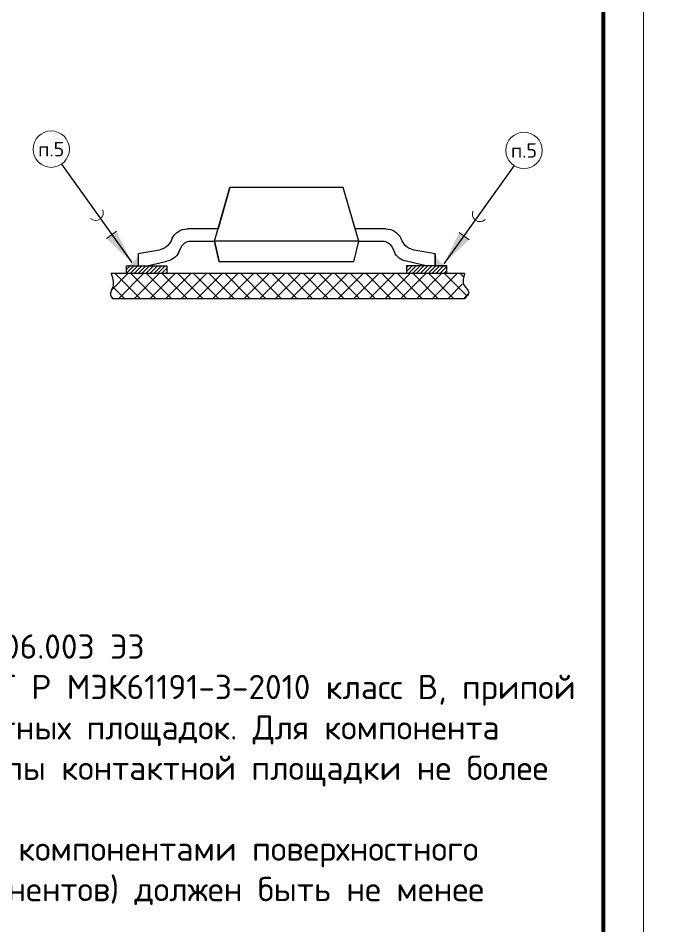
# Model space of a CAD drawing. Header units: millimetres. Extents: x -3633 to 871, y -630 to 261.
# Drawn here: x -1128.2 to -1048.4, y -467.2 to -354.9 of the extents above; entities that cross this region are included whole.
import ezdxf

# ---------------------------------------------------------------- set-up
doc = ezdxf.new("R2010")
doc.units = ezdxf.units.MM
for name, color, linetype, lineweight in [('border', 7, 'Continuous', 70), ('Text', 7, 'Continuous', 18), ('Размерные линии', 7, 'Continuous', 15), ('Сплошная тонкая', 7, 'Continuous', 20), ('Штриховка', 7, 'Continuous', 9)]:
    doc.layers.add(name, color=color, linetype=linetype, lineweight=lineweight)
doc.styles.add('Main', font='isocpeur.ttf', dxfattribs={"height": 3})

msp = doc.modelspace()

# ---------------------------------------------------------------- hatches: boundary and pattern name
at = {"layer": 'Сплошная тонкая', "lineweight": 25}
h = msp.add_hatch(dxfattribs=at)
h.set_pattern_fill('ANSI31', color=256, scale=0.108)
h.set_pattern_definition([(45, (-8112.211617429741, -4229.866616950856), (-0.2424669152688672, 0.2424669152688671), [])])
h.paths.add_polyline_path([(-1075.130638425297, -386.4225343322088), (-1075.130638425298, -385.5181320716695), (-1080.124384025847, -385.5181320716704), (-1080.124384025848, -386.4225343322087)])
h.paths.add_polyline_path([(-1109.769390081775, -386.4225343322081), (-1109.769390081776, -385.5181320716704), (-1114.763135682323, -385.5181320716695), (-1114.763135682325, -386.422534332208), (-1114.169314441376, -386.422534332208)])
h = msp.add_hatch(dxfattribs=at)
h.set_pattern_fill('ANSI37', color=256, scale=0.432)
h.set_pattern_definition([(45, (-7958.763816729173, -4229.866616950856), (-0.9698676610754686, 0.9698676610754683), []), (135, (-7958.763816729173, -4229.866616950856), (-0.9698676610754686, -0.9698676610754681), [])])
edge = h.paths.add_edge_path()
edge.add_spline(control_points=[(-1116.680476610027, -386.4225343322094), (-1116.505010743914, -386.9756352214506), (-1116.221306521445, -387.8699234451731), (-1116.911487768061, -388.934693383864), (-1116.610754985341, -389.3880176660548), (-1116.510909579275, -389.5385245267478)], knot_values=[0, 0, 0, 0, 0.7736672781162921, 1.250913801364554, 1.488115728637498, 1.488115728637498, 1.488115728637498, 1.488115728637498], degree=3, periodic=0)
edge.add_line((-1116.510909579274, -389.5385245267478), (-1072.930322582616, -389.5385245267478))
edge.add_spline(control_points=[(-1072.930322582617, -389.5385245267478), (-1072.099310525618, -388.8857702622438), (-1073.203349788139, -387.7718766560322), (-1073.203349788139, -387.7718766560322), (-1073.237715691454, -387.3306492134204), (-1072.936830371151, -386.4225343322103)], knot_values=[0, 0, 0, 0, 0.3152537707662417, 0.8365668923291296, 1.604899187298046, 1.604899187298046, 1.604899187298046, 1.604899187298046], degree=3, periodic=0)
edge.add_line((-1072.936830371151, -386.4225343322103), (-1115.43904747367, -386.4225343322096))
edge.add_line((-1115.439047473671, -386.4225343322094), (-1116.680476610027, -386.4225343322094))
at = {"layer": 'Штриховка'}
h = msp.add_hatch(color=256, dxfattribs=at)
h.dxf.hatch_style = 1
h.paths.add_polyline_path([(-1114.095769437141, -385.1261434611426), (-1116.020949829211, -381.2285116808732), (-1116.63089266886, -381.6763367242631)])
h.paths.add_polyline_path([(-1114.095769437141, -385.1261434611426), (-1116.63089266886, -381.676336724265), (-1117.237915825369, -382.1220181123065)])
h = msp.add_hatch(color=256, dxfattribs=at)
h.dxf.hatch_style = 1
h.paths.add_polyline_path([(-1075.528518696359, -385.2870103136709), (-1073.603338304288, -381.3893785334014), (-1072.993395464639, -381.8372035767914)])
h.paths.add_polyline_path([(-1075.528518696359, -385.2870103136709), (-1072.993395464639, -381.8372035767932), (-1072.38637230813, -382.2828849648347)])
h = msp.add_hatch(color=256, dxfattribs=at)
h.dxf.hatch_style = 1
edge = h.paths.add_edge_path()
edge.add_line((-1113.327888144827, -384.0121417487892), (-1113.327888144828, -385.5181040655416))
edge.add_line((-1113.327888144829, -385.5181040655418), (-1114.767609786945, -385.5120559967404))
edge.add_arc((-1115.382252792817, -383.4811496160016), 2.121878119024084, 286.8381601278472, 345.5079130091036)
h = msp.add_hatch(color=256, dxfattribs=at)
h.dxf.hatch_style = 1
edge = h.paths.add_edge_path()
edge.add_line((-1076.565885962795, -384.0121417487892), (-1076.565885962794, -385.5181040655416))
edge.add_line((-1076.565885962794, -385.5181040655418), (-1075.126164320678, -385.5120559967404))
edge.add_arc((-1074.511521314805, -383.4811496160016), 2.121878119024084, 194.4920869908964, 253.1618398721528, ccw=False)

# ---------------------------------------------------------------- linework, layer by layer
at = {"layer": 'border', "lineweight": 18}
msp.add_line((-1050.795204039454, -579.4498392877624), (-1050.795204039454, -159.4498392877626), dxfattribs=at)
at = {"layer": 'border', "lineweight": 70}
msp.add_line((-1055.795204039454, -164.4498392877624), (-1055.795204039454, -574.4498392877624), dxfattribs=at)
at = {"layer": 'Размерные линии'}
for p, q in [((-1117.237915825369, -382.1220181123065, 1.770589841825016e-09), (-1116.020949829211, -381.2285116808732, 1.769807652463934e-09)), ((-1072.38637230813, -382.2828849648347, 1.796627462073575e-09), (-1073.603338304288, -381.3893785334014, 1.796581674210442e-09))]:
    msp.add_line(p, q, dxfattribs=at)
for centre in [(-1124.086203751858, -371.0682355460738, -1.106987286292197e-09), (-1065.594147169447, -371.229102398602, -1.0850597272798e-09)]:
    msp.add_circle(centre, 2.25, dxfattribs=at)
for centre, start, end in [((-1118.577195426092, -378.946147047677, -1.108984988533388e-09), 226.9187411646309, 23.42590906544386), ((-1071.047092707407, -379.1070139002052, -1.083757783290062e-09), 156.5740909345561, 313.0812588353691)]:
    msp.add_arc(centre, 0.9329887965319963, start, end, dxfattribs=at)
at = {"layer": 'Сплошная тонкая', "lineweight": 25}
for p, q in [((-1122.82067056029, -372.9347000274831, -9.739469085848152e-09), (-1114.113194690137, -385.1094836249138, 1.769982964884944e-09)), ((-1066.803617573209, -373.0955668800113, -9.716809661015458e-09), (-1075.511093443362, -385.270350477442, 1.797911393366374e-09)), ((-1114.763135682323, -385.5181320716695, 1.784735557883928e-09), (-1109.769390081776, -385.5181320716704, 4.654840434610777e-09)), ((-1114.763135682325, -386.422534332208, 1.784735557883928e-09), (-1114.763135682323, -385.5181320716695, 1.784735557883928e-09)), ((-1109.769390081776, -385.5181320716704, 4.654840434610777e-09), (-1109.769390081775, -386.422534332208, 1.783224668610015e-09)), ((-1075.130638425298, -385.5181320716695, 1.772744495504334e-09), (-1080.124384025847, -385.5181320716704, 4.645871150779006e-09)), ((-1080.124384025847, -385.5181320716704, 4.645871150779006e-09), (-1080.124384025848, -386.422534332208, 1.774255384778247e-09)), ((-1076.261633037573, -385.5181320716695, 1.773086685068084e-09), (-1075.15466001433, -385.5181320716704, 4.644367529383953e-09)), ((-1075.130638425297, -386.422534332208, 1.772744495504333e-09), (-1075.130638425298, -385.5181320716695, 1.772744495504334e-09)), ((-1116.680476610027, -386.422534332208, 1.785315661492286e-09), (-1114.169314441376, -386.422534332208, 1.78455589351667e-09)), ((-1115.439047473671, -386.422534332208, 1.784940059265725e-09), (-1072.936830371151, -386.4225343322089, 1.772080745020594e-09)), ((-1116.510909579275, -389.5385245267469, 1.78526435791608e-09), (-1072.930322582617, -389.5385245267469, 1.029540837286042e-08))]:
    msp.add_line(p, q, dxfattribs=at)
at = {"layer": 'Сплошная тонкая', "linetype": 'Continuous', "lineweight": 25, "extrusion": (-2.220446049250313e-16, 1, -2.220446049250312e-16)}
for p, q in [((-1103.887003842818, -382.4596867661428, 4.65583221042864e-09), (-1101.986848170323, -375.8330552696782, 4.65583221042864e-09)), ((-1101.986853477286, -375.8330552696768, 4.65583221042864e-09), (-1103.448511875444, -380.9304629881096, 4.65583221042864e-09)), ((-1087.946229227763, -375.8330552696768, 4.65583221042864e-09), (-1101.986848170323, -375.8330552696768, 4.65583221042864e-09)), ((-1086.484575968666, -380.9304653561996, 4.65583221042864e-09), (-1087.946234534742, -375.8330552696782, 4.65583221042864e-09)), ((-1086.046072890792, -382.4596867661428, 4.65583221042864e-09), (-1087.946229227763, -375.8330552696782, 4.65583221042864e-09)), ((-1103.448507952108, -380.9304641131118, 4.65583221042864e-09), (-1107.263317496313, -380.9304641131264, 4.65583221042864e-09)), ((-1082.669761465446, -380.9304641131264, 4.65583221042864e-09), (-1086.484571009669, -380.9304641131118, 4.65583221042864e-09)), ((-1109.106861109186, -382.0983827296361, 4.65583221042864e-09), (-1109.258999932678, -382.4203805389277, 4.65583221042864e-09)), ((-1106.859633846689, -382.4596867661428, 4.65583221042864e-09), (-1103.887005491643, -382.4596867661428, 4.65583221042864e-09)), ((-1103.887009814256, -382.4596867661428, 4.65583221042864e-09), (-1103.298594931822, -385.0083911878621, 4.65583673783717e-09)), ((-1103.887005491643, -382.4596867661428, 4.65583221042864e-09), (-1103.887009814256, -382.4596867661428, 4.65583221042864e-09)), ((-1103.887003842818, -382.4596867661428, 4.65583221042864e-09), (-1103.887005491643, -382.4596867661428, 4.65583221042864e-09)), ((-1103.298589166151, -385.0083911878621, 4.65583673783717e-09), (-1103.887003842818, -382.4596867661423, 4.65583221042864e-09)), ((-1086.046072890792, -382.4596867661428, 4.65583221042864e-09), (-1103.887003842818, -382.4596867661428, 4.65583221042864e-09)), ((-1086.634493538916, -385.0083911878621, 4.65583673783717e-09), (-1086.046078862229, -382.4596867661423, 4.65583221042864e-09)), ((-1086.634487773244, -385.0083911878621, 4.65583673783717e-09), (-1086.046072890792, -382.4596867661423, 4.65583221042864e-09)), ((-1086.046073470115, -382.4596867661428, 4.65583221042864e-09), (-1083.073445115089, -382.4596867661428, 4.65583221042864e-09)), ((-1080.674079029098, -382.4203805389277, 4.65583221042864e-09), (-1080.82621785259, -382.0983827296361, 4.65583221042864e-09)), ((-1110.748481242971, -383.5573227177772, 4.65583221042864e-09), (-1113.327888144827, -384.0121417487874, 4.65583221042864e-09)), ((-1113.327888144827, -384.0121417487878, 4.65583221042864e-09), (-1113.327888144829, -385.5181320716654, 2.279066710460102e-09)), ((-1108.302368697056, -383.8045140183233, 4.65583221042864e-09), (-1108.011848604736, -383.1896359014638, 4.65583221042864e-09)), ((-1081.92123035704, -383.1896359014638, 4.65583221042864e-09), (-1081.630710264702, -383.8045140183233, 4.65583221042864e-09)), ((-1076.565885962794, -384.0121417487878, 4.644709634394618e-09), (-1079.184597718807, -383.5573227177772, 4.65583221042864e-09)), ((-1076.565885962794, -385.5181320716695, 2.59850701661481e-09), (-1076.565885962794, -384.0121417487878, 4.644709634394618e-09)), ((-1112.213061710775, -385.5181320716677, 3.219771899896943e-09), (-1109.791850008516, -384.9414561976166, 4.65583673783717e-09)), ((-1086.634487773244, -385.0083911878621, 4.65583673783717e-09), (-1103.298589166151, -385.0083911878621, 4.65583673783717e-09))]:
    msp.add_line(p, q, dxfattribs=at)
at = {"layer": 'Сплошная тонкая', "linetype": 'Continuous', "lineweight": 25, "extrusion": (2.220446049248969e-16, 1, -2.220446049251656e-16)}
for p, q in [((-1076.565885962795, -384.0121417487878, 4.644709634465163e-09), (-1076.565885962794, -385.5181320716654, 2.267944134496624e-09)), ((-1077.680712396847, -385.5181320716677, 3.209323919492079e-09), (-1080.14122895325, -384.9414561975857, 4.655832656291341e-09))]:
    msp.add_line(p, q, dxfattribs=at)
at = {"layer": 'Сплошная тонкая', "linetype": 'Continuous', "lineweight": 25, "extrusion": (4.930380657631323e-32, -2.220446049250313e-16, -1)}
for centre, radius, start, end in [((1107.263317496313, -382.9694276505022, -4.655747174133379e-09), 2.0389635373744, 25.28998650432196, 89.99999999979156), ((1082.669761465466, -382.9694276505022, -4.655747174133379e-09), 2.038963537374409, 90.00000000020843, 154.7100134956926), ((1111.102543545551, -381.5493356180598, -4.655747489457153e-09), 2.0389635373744, 205.2899865043074, 260.0000000001546), ((1106.859633846689, -383.7340389770031, -4.655747004355558e-09), 1.274352210859, 25.28998650424915, 90), ((1083.073445115089, -383.7340389770031, -4.655747004355558e-09), 1.274352210859003, 90, 154.7100134957509), ((1078.830535416225, -381.5493356180598, -4.655747489457153e-09), 2.038963537374408, 279.9999999998454, 334.7100134957217), ((1110.145912310336, -382.9334690972339, -4.655747182117781e-09), 2.038963537868852, 205.2899865052282, 260.000000024282), ((1079.78716665142, -382.933469097233, -4.655747182117781e-09), 2.038963537868856, 279.9999999757179, 334.7100134947718)]:
    msp.add_arc(centre, radius, start, end, dxfattribs=at)
at = {"layer": 'Сплошная тонкая', "lineweight": 25}
for points in [[(-1116.680476610027, -386.422534332208, 1.785315661492286e-09), (-1116.484527097233, -388.0821277333273, 4.701724984327528e-09), (-1116.740771270805, -389.0806244935104, 4.70201802077264e-09), (-1116.510909579275, -389.5385245267469, 1.78526435791608e-09)], [(-1072.936830371151, -386.4225343322089, 1.772080745020594e-09), (-1072.994473108102, -387.9234764575829, 4.688566793792784e-09), (-1072.417134648205, -388.7994982584512, 4.688607624546904e-09), (-1072.930322582617, -389.5385245267469, 1.029540837286042e-08)]]:
    msp.add_spline(points, degree=3, dxfattribs=at)

# ---------------------------------------------------------------- texts
at = {"layer": 'Text', "insert": (-1240.751748848523, -416.1014618328845), "char_height": 3, "attachment_point": 1, "style": 'Main'}
msp.add_mtext_dynamic_manual_height_columns('\\pxi-3,l3;1.^I*Размеры для справок \\P2.^IПечатные проводники не показаны. \\P3.^IОбозначение элементов показаны условно. \\P4.^IМонтаж выполнить согласно схеме ИУ4.11.03.03.20.81.06.003 Э3 \\P5.^IУстановку навесных элементов производить по ГОСТ Р МЭК61191-3-2010 класс B, припой п.9,располагая их симметрично относительно контактных площадок. Для компонента типа "чип" допускается выход компонентов за пределы контактной площадки не более 0,05мм. \\P6.^IМинимальный допустимый зазор между соседними компонентами поверхностного монтажа (включая зоны паек,выводов и торцы компонентов) должен быть не менее 0,2мм.\\P7.^IУстановку выводных разъемов осуществлять по ГОСТ Р MJK 61191-3-2010.\\P8.^IПайку КМО производить согласно ГОСТ 23592-96 , припой п.9 . \\P9.^IПОС-61 ГОСТ 21930-76. \\P10.^IПосле сборки изделие промыть в ультразвуковой очистительной ванне со спирто -бензиновой смесью ГОСТ 18300-87 . \\P11.^IПосле сборки записать управляющую программу - ИУ4.11.03.03.20.81.06.016 М в микросхему DD2.\\P12.^IКонтроль паяных соединений производить визуально - оптическим методом по ГОСТ 24715-81 . \\P13.^IОстальные технические требования по ОСТ 4 ГО.070.015-75.', width=182.1475900210371, gutter_width=15, heights=[0], dxfattribs=at)
at = {"layer": 'Размерные линии', "char_height": 1.8, "attachment_point": 5, "style": 'Main'}
for insert in [(-1124.086203751858, -371.0682355460738, -1.106987286292197e-09), (-1065.594147169447, -371.229102398602, -1.0850597272798e-09)]:
    msp.add_mtext_dynamic_manual_height_columns('\\pxqc;п.5', width=2.166949885010763, gutter_width=27, heights=[0], dxfattribs=dict(at, insert=insert))

doc.saveas('drawing.dxf')
